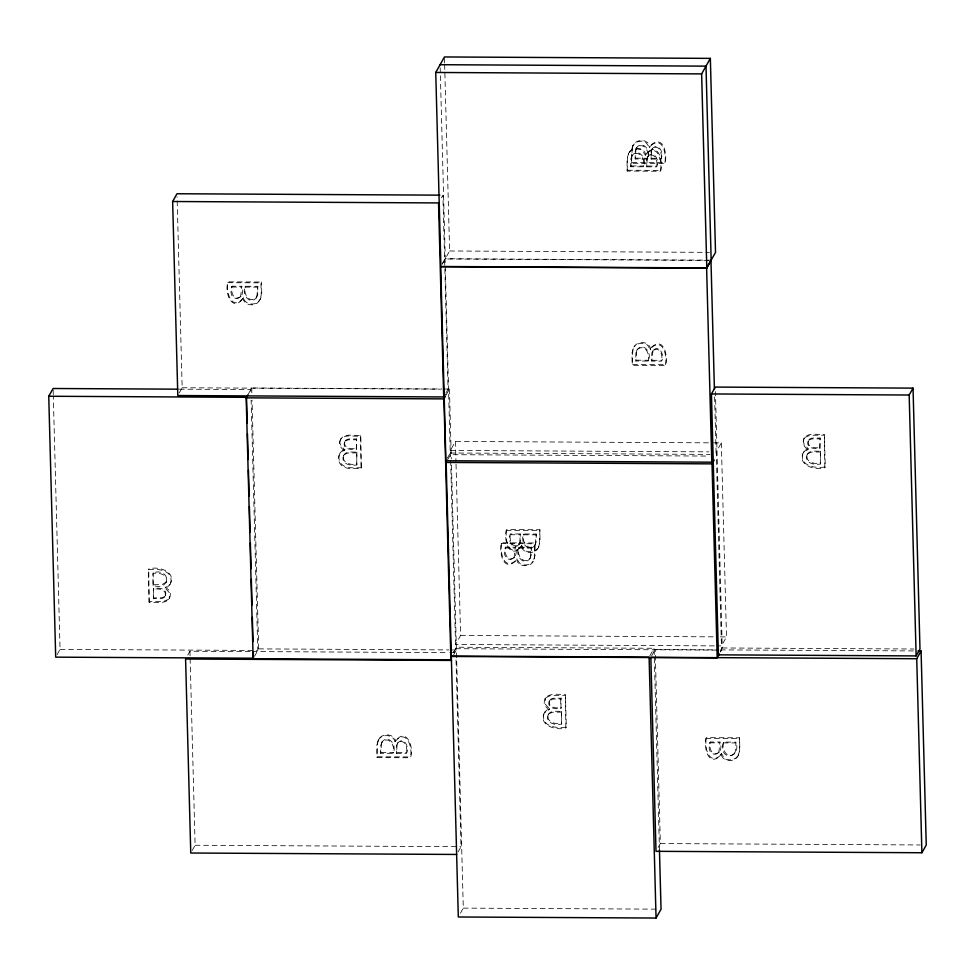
<?xml version="1.0" encoding="UTF-8"?>
<svg xmlns="http://www.w3.org/2000/svg" width="975" height="975" viewBox="0 0 975 975"><rect width="100%" height="100%" fill="white"/><g stroke="black" fill="none" stroke-linecap="round" stroke-linejoin="round"><path stroke-width="0.73" stroke-dasharray="4.88 3.66" d="M397.081 744.632L396.618 753.37L406.343 753.419L406.794 752.602C409.622 746.241 403.065 735.845 397.447 743.462C404.162 737.283 408.257 747.63 406.343 753.419M519.809 542.697L520.272 533.959L510.559 533.91L510.096 534.727C507.268 541.088 513.825 551.484 519.443 543.867C512.74 550.046 508.633 539.699 510.559 533.91M647.229 158.096L646.778 166.835L656.492 166.883L656.955 166.067C659.783 159.705 653.226 149.321 647.607 156.926C654.31 150.759 658.418 161.107 656.492 166.883M651.592 150.333L651.129 159.083L660.855 159.132L661.306 158.303C664.133 151.954 657.577 141.558 651.958 149.175C658.673 142.996 662.768 153.343 660.855 159.132M340.226 440.566C337.996 445.124 344.565 447.757 344.455 450.474C338.179 451.754 336.753 460.127 340.641 464.527C345.832 470.303 354.473 468.183 361.237 468.658L360.835 435.252C354.364 436.191 344.26 432.473 340.336 439.737C344.845 433.522 354.023 437.032 360.372 436.081L360.835 435.252M803.802 439.652C801.572 444.21 808.141 446.842 808.031 449.56L803.522 452.412L805.898 449.828L808.494 448.732M170.735 582.782C173.66 570.082 156.951 568.108 148.285 569.79L149.151 602.367C156.085 602.221 170.077 605.097 170.369 594.311C170.893 587.779 160.546 588.352 170.04 584.305L167.663 586.877L165.055 587.974L169.54 592.958L169.187 598.711L169.638 597.882M543.855 714.078C540.93 726.765 557.639 728.752 566.317 727.057L565.451 694.48C558.517 694.639 544.513 691.763 544.221 702.536C543.709 709.069 554.056 708.508 544.562 712.554L546.938 709.983L549.534 708.874L545.049 703.901L545.415 698.149L544.952 698.965M802.815 453.936C799.89 466.623 816.599 468.609 825.277 466.915L824.411 434.338C817.903 435.289 807.885 431.547 803.912 438.823L804.375 438.007C801.645 442.089 803.997 447.586 808.031 449.56M534.251 558.553L534.934 542.965L501.735 542.783L501.272 543.599C499.224 551.96 502.844 571.643 515.08 561.576C517.359 554.58 518.237 565.086 522.393 564.586C526.037 565.549 530.339 564.757 532.728 561.649M632.214 147.713L631.532 163.3L664.731 163.483L665.194 162.667C667.241 154.306 663.622 134.623 651.385 144.678C648.936 151.978 646.827 138.365 641.136 141.265C637.516 141.143 634.067 143.24 632.519 146.506C635.103 138.73 647.863 138.304 650.008 146.591L649.545 147.408M632.836 349.745L632.153 365.32L665.352 365.503L665.815 364.687C667.863 356.326 664.243 336.643 652.007 346.71C649.716 353.706 648.85 343.2 644.694 343.7C641.038 342.737 636.748 343.529 634.359 346.637M165.421 595.725C167.907 588.327 158.608 587.535 153.672 588.339L153.465 598.699C157.292 598.223 163.434 600.259 165.421 595.725L164.958 596.542C167.444 589.144 158.157 588.352 153.209 589.156M344.565 441.907C342.067 449.304 351.366 450.097 356.302 449.292L356.509 438.933C352.682 439.408 346.539 437.361 344.565 441.907L345.028 441.09C342.53 448.476 351.829 449.28 356.765 448.463M549.181 701.135C546.695 708.533 555.982 709.325 560.93 708.52L561.137 698.161C557.298 698.636 551.168 696.589 549.181 701.135L552.801 699.063L560.674 698.977L561.137 698.161M549.644 700.318C547.158 707.704 556.445 708.508 561.393 707.692M808.141 440.992C805.655 448.378 814.942 449.183 819.89 448.378L820.097 438.007C816.258 438.482 810.128 436.447 808.141 440.992L808.604 440.176C806.106 447.562 815.405 448.366 820.341 447.549M256.888 296.705L257.79 286.333L245.517 286.272L245.054 287.089C241.386 294.828 250.794 306.04 256.669 297.229C249.856 304.651 242.507 293.451 245.517 286.272M381.566 742.913L380.677 753.285L392.937 753.346L393.4 752.529C397.081 744.79 387.672 733.578 381.786 742.389C388.611 734.967 395.947 746.168 392.937 753.346M530.388 557.639L531.278 547.268L519.017 547.207L518.554 548.023C514.873 555.762 524.282 566.975 530.168 558.163C523.343 565.585 516.007 554.385 519.017 547.207M535.324 544.416L536.226 534.044L523.953 533.983L523.49 534.8C519.821 542.539 529.23 553.751 535.104 544.94C528.292 552.362 520.942 541.162 523.953 533.983M631.727 156.378L630.825 166.749L643.098 166.81L643.561 165.994C647.229 158.255 637.821 147.054 631.946 155.866C638.759 148.432 646.108 159.632 643.098 166.81M636.078 148.627L635.188 158.986L647.449 159.059L647.912 158.243C651.58 150.503 642.172 139.291 636.297 148.102C643.122 140.68 650.459 151.881 647.449 159.059M636.699 350.647L635.81 361.018L648.07 361.079L648.533 360.263C652.129 352.56 642.891 341.274 636.919 350.122L637.382 349.306L635.858 353.011L635.81 361.018M166.018 582.745C169.126 574.628 158.754 572.13 152.795 573.519L153.112 585.548C171.161 591.228 170.881 567.523 153.258 572.691L152.795 573.519M343.505 455.703C340.385 463.82 350.768 466.318 356.728 464.929L356.862 452.083C352.462 452.412 345.796 450.584 343.505 455.703L343.968 454.886C340.848 463.003 351.232 465.502 357.179 464.112M548.121 714.931C545.001 723.048 555.384 725.546 561.344 724.157L561.478 711.311C557.078 711.64 550.412 709.812 548.121 714.931L548.584 714.114C545.464 722.231 555.847 724.73 561.807 723.34M807.081 454.789C803.961 462.906 814.344 465.404 820.304 464.015L820.438 451.157C816.038 451.498 809.372 449.67 807.081 454.789L807.544 453.972C804.424 462.089 814.807 464.587 820.767 463.198M340.799 438.921C338.057 443.003 340.421 448.5 344.455 450.474M243.421 297.923L242.958 298.74C244.53 304.882 252.757 306.662 257.424 302.933C263.189 297.936 260.678 289.392 260.971 282.848L261.434 282.031L228.235 281.848L227.772 282.665C224.262 293.512 232.781 313.231 243.421 297.923C244.981 304.066 253.22 305.833 257.887 302.104C263.652 297.119 261.142 288.576 261.434 282.031M378.02 740.793L376.85 745.229L377.02 757.587L410.219 757.77L410.682 756.953C414.168 746.265 405.795 726.326 395.033 741.695C393.071 733.882 380.993 733.614 378.02 740.793C380.689 732.834 393.388 732.847 395.679 740.878M378.471 739.976L377.301 744.412L377.02 757.587M627.181 171.064L627.461 157.877L628.631 153.441L626.998 158.706L627.181 171.064L660.38 171.247L660.843 170.418C662.89 162.057 659.271 142.387 647.034 152.441C644.743 159.437 643.866 148.931 639.71 149.431C636.066 148.468 631.776 149.273 629.375 152.368M632.982 145.689L631.361 150.942L631.532 163.3M539.87 529.742L539.589 542.917L538.419 547.353L540.053 542.1L539.87 529.742L506.671 529.559L506.208 530.376C504.16 538.736 507.78 558.419 520.016 548.352C522.308 541.357 523.185 551.862 527.341 551.362C530.985 552.325 535.275 551.533 537.676 548.425M739.635 737.819L739.342 750.994L738.172 755.43L739.806 750.177L739.635 737.819L706.424 737.636L705.973 738.453C703.926 746.813 707.533 766.496 719.782 756.442C722.061 749.434 722.938 759.939 727.094 759.44C730.738 760.402 735.028 759.61 737.429 756.503M240.557 296.985L241.837 286.248L232.123 286.199L231.66 287.028C227.26 303.457 247.004 301.043 241.837 286.248M397.91 742.645L396.618 745.448L396.618 753.37M648.058 156.11L646.778 158.913L646.778 166.835M652.421 148.346L651.129 151.162L651.129 159.083M518.992 544.684L520.272 541.881L520.272 533.959M514.044 557.919L515.336 547.182L505.611 547.133L505.148 547.962C500.76 564.391 520.504 561.978 515.336 547.182M652.58 351.195L651.751 353.182L651.751 361.103L661.477 361.152L661.928 360.336C664.755 353.974 658.198 343.578 652.58 351.195C659.295 345.016 663.39 355.363 661.477 361.152M653.043 350.378L651.751 361.103M718.746 752.773L720.037 742.048L710.312 741.987L709.849 742.816C705.461 759.245 725.205 756.832 720.037 742.048M169.577 585.122C177.767 572.093 158.584 565.634 148.736 568.973L148.285 569.79M344.918 449.646C338.642 450.925 337.216 459.298 341.104 463.71C346.283 469.475 354.937 467.366 361.701 467.829M545.025 711.726C536.823 724.766 556.018 731.213 565.853 727.886L566.317 727.057M803.973 451.583C795.783 464.624 814.978 471.071 824.813 467.732L825.277 466.915M256.206 298.045L257.729 294.34L257.79 286.333M632.409 155.037L630.886 158.742L630.825 166.749M636.76 147.286L635.237 150.991L635.188 158.986M382.249 741.573L380.725 745.278L380.677 753.285M534.641 545.756L536.165 542.051L536.226 534.044M529.705 558.98L531.229 555.275L531.278 547.268M734.407 753.833L735.467 750.957L735.979 742.133L723.718 742.06L723.255 742.889C718.49 761.475 741.585 758.879 735.979 742.133M179.254 392.937L182.167 387.77L177.072 196.779M57.147 654.566L60.048 649.399L53.308 396.082M259.984 299.642L260.447 298.825M248.272 394.144L251.721 387.989L441.858 389.013M153.112 585.548L153.258 572.691M149.151 602.367L148.736 568.973M153.465 598.699L153.672 588.339M165.067 588.157L165.518 587.157M441.443 197.767L442.894 195.183L448.061 389.208L445.88 393.083M187.761 655.115L189.942 651.239L250.721 651.568M442.175 264.14L445.075 258.972L709.447 260.398M442.357 263.908L449.621 250.977L444.649 64.533M339.934 453.326L340.397 452.497M344.455 450.292L344.906 449.475M356.302 449.292L356.509 438.933M356.728 464.929L356.862 452.083M254.536 656.273L258.68 648.887L252.05 400.128M446.014 395.204L449.463 389.049L443.381 389.025M192.209 850.432L195.11 845.264L190.101 657.296M453.472 652.58L455.654 648.704L450.377 450.462L455.423 441.456L712.213 442.845M447.342 458.165L450.243 452.997L445.075 258.972M447.586 459.859L450.487 454.679L708.788 456.068M645.194 155.171L645.657 154.343C643.524 146.092 630.727 146.457 628.168 154.269M645.365 155.171L645.657 154.343M649.728 147.408L650.008 146.591M456.032 464.197L460.602 635.481L455.544 644.487L715.358 645.889M453.497 652.287L456.349 647.217L654.079 648.277L659.453 850.017M453.655 654.871L456.41 649.947L450.328 649.923M521.674 545.634L521.223 546.451L521.857 545.634M516.921 558.858C516.055 567.072 531.826 568.425 533.934 559.76L533.471 560.576L535.104 555.323L534.934 542.965M650.167 349.428L650.63 348.611C648.497 340.348 635.7 340.714 633.153 348.526L633.604 347.709L631.983 352.962L632.153 365.32M650.349 349.428L650.63 348.611M458.104 851.87L461.004 846.69L455.922 655.7M549.071 709.52L549.534 708.703M549.071 709.703L549.534 708.874M565.853 727.886L565.451 694.48M561.344 724.157L561.478 711.311M713.724 442.845L721.329 442.894L716.272 451.9L721.549 650.142L720.098 652.726M460.444 913.185L463.296 908.115L451.486 464.892M649.813 655.882L654.079 648.277M651.556 656.004L655.188 649.533L719.002 649.874M808.031 449.378L808.494 448.561M819.89 448.378L820.097 438.007M824.813 467.732L824.411 434.338M820.304 464.015L820.438 451.157M721.329 442.894L726.497 636.907L721.439 645.913L716.881 645.889M720.318 651.41L722.256 647.973L715.431 391.621M658.174 847.433L660.355 843.558L655.188 649.533M721.439 753.712L720.976 754.528L721.622 753.712M243.25 297.923C232.087 312.037 225.188 291.562 228.235 281.848M538.883 546.536C536.323 554.348 523.526 554.714 521.393 546.451M738.636 754.613C736.076 762.426 723.292 762.791 721.159 754.528M166.469 581.917L162.094 584.622L153.575 584.732M734.858 753.017C728.045 760.439 720.708 749.239 723.718 742.06M241.008 296.156C234.305 302.335 230.197 291.988 232.123 286.199M514.508 557.091C507.792 563.27 503.685 552.923 505.611 547.133M719.209 751.944C712.493 758.123 708.386 747.776 710.312 741.987M650.922 145.507C663.158 135.452 666.778 155.123 664.731 163.483M646.571 153.258C658.807 143.203 662.427 162.886 660.38 171.247M651.544 347.527C663.792 337.472 667.4 357.143 665.352 365.503M520.479 547.536C508.243 557.59 504.623 537.92 506.671 529.559M515.543 560.759C503.295 570.814 499.688 551.143 501.735 542.783M720.245 755.613C707.996 765.68 704.389 745.997 706.424 737.636M345.065 441.139L348.185 439.835L356.058 439.749M164.909 596.493L161.789 597.785L153.928 597.882M808.641 440.225L811.761 438.921L819.634 438.835M168.614 599.259L163.727 601.392L149.614 601.551M804.936 437.458L809.823 435.313L823.948 435.155M545.988 697.6L550.875 695.455L564.988 695.309M637.821 349.074C645.572 343.773 650.118 354.571 648.07 361.079M344.285 454.606L347.88 453.009L356.399 452.9M807.861 453.692L811.456 452.095L819.987 451.986M548.901 713.834L552.496 712.237L561.027 712.128M635.639 158.169L647.912 158.243M651.592 158.255L661.306 158.303M631.995 162.484L665.194 162.667M631.288 165.933L643.561 165.994M647.229 166.018L656.955 166.067M627.644 170.235L660.843 170.418M449.621 250.977L709.434 252.367M711.165 260.167L445.27 258.728L440.176 67.738M227.772 282.665L260.971 282.848M231.66 287.028L241.386 287.077M245.054 287.089L257.327 287.162M636.273 360.189L648.533 360.263M652.214 360.275L661.928 360.336M632.617 364.504L665.815 364.687M182.167 387.77L440.456 389.159M179.351 389.171L250.843 389.561L250.965 394.107M450.377 450.462L708.679 451.852M450.243 452.997L710.056 454.399M506.208 530.376L539.407 530.558M510.096 534.727L519.821 534.788M523.49 534.8L535.763 534.873M501.272 543.599L534.471 543.782M505.148 547.962L514.873 548.011M518.554 548.023L530.814 548.096M460.602 635.481L714.334 636.846M720.415 636.882L726.497 636.907M722.256 647.973L913.904 649.009M720.525 649.886L913.49 650.922M455.654 648.704L718.514 650.118M258.68 648.887L448.805 649.911M60.048 649.399L257.79 650.459L251.123 400.177M252.233 651.568L448.244 652.628M449.755 652.641L455.837 652.665M705.973 738.453L739.172 738.636M709.849 742.816L719.574 742.865M723.255 742.889L735.516 742.95M395.033 741.695C406.368 727.764 413.229 747.691 410.219 757.77M381.14 752.456L393.4 752.529M397.081 752.542L406.794 752.602M377.483 756.771L410.682 756.953M660.355 843.558L920.168 844.959M195.11 845.264L461.004 846.69M463.296 908.115L659.514 909.175M714.602 396.825L716.138 454.423M560.674 698.977L560.93 708.52M455.423 441.456L455.995 462.674M444.49 58.463L444.612 63.009M449.463 389.049L451.327 458.823M360.372 436.081L361.237 468.658M251.721 387.989L251.891 394.058M189.942 651.239L190.064 655.785M53.15 390.012L53.272 394.558"/><path stroke-width="1.46" d="M253.281 652.153L253.439 658.223L55.697 657.15L48.75 396.252L53.101 388.501L177.828 389.171M445.161 394.375L443.698 396.959L177.803 395.533L172.636 201.508L176.999 193.745L439.847 195.158M445.319 396.435L443.942 398.897L450.889 659.795L253.147 658.734L246.2 397.837L247.942 394.729M435.74 72.467L444.454 56.952L710.348 58.378L715.516 252.403L706.802 267.918L440.907 266.492L435.74 72.467L701.634 73.905L710.348 58.378M706.619 268.162L440.724 266.736L445.892 460.748L711.787 462.187L706.619 268.162L710.97 260.398L714.407 389.244M711.445 393.949L715.309 387.075L913.039 388.135L919.986 649.033L916.134 655.919L718.392 654.847L711.445 393.949L909.175 395.021L913.039 388.135M711.787 462.187L713.237 459.603M451.303 656.467L717.198 657.893L712.03 463.868L714.212 459.993M717.917 656.602L719.379 654.018M712.03 463.868L446.136 462.442L458.311 916.987L656.053 918.048L661.038 909.175L659.453 850.017M916.732 658.722L650.837 657.296L656.004 851.321L921.899 852.747L916.732 658.722L921.082 650.971L918.048 650.947M921.899 852.747L926.25 844.996L921.082 650.971M440.103 64.703L705.997 66.142L711.165 260.167M172.636 201.508L438.531 202.934L443.698 396.959M48.75 396.252L246.492 397.325L247.175 423.101M246.2 397.837L443.942 398.897M451.364 656.09L649.106 657.15L656.053 918.048M451.486 660.428L185.591 659.003L190.759 853.015L456.653 854.453M909.175 395.021L916.134 655.919M701.634 73.905L706.802 267.918M247.455 433.729L248.15 459.505M248.43 470.133L249.113 495.922M249.393 506.537L250.087 532.326M250.368 542.941L251.05 568.73M251.331 579.345L252.025 605.134M252.342 617.26L252.988 641.538"/></g></svg>
